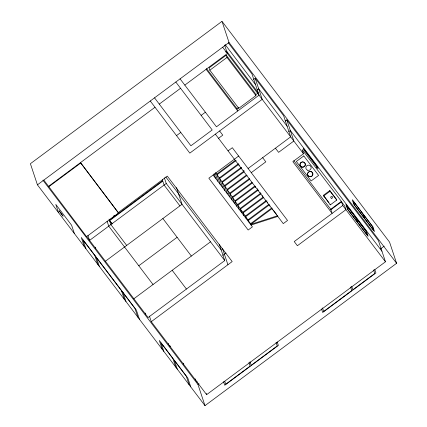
<?xml version="1.0" encoding="UTF-8"?>
<svg xmlns="http://www.w3.org/2000/svg" width="427" height="427" viewBox="0 0 427 427"><rect width="100%" height="100%" fill="white"/><g stroke="black" fill="none" stroke-linecap="round" stroke-linejoin="round"><path stroke-width="0.64" d="M222.008 21.35L30.397 163.706L37.427 184.843L204.992 405.65L396.603 263.294L389.573 242.157L222.008 21.35L229.037 42.481L396.603 263.294M37.427 184.843L229.037 42.481M225.568 51.977L226.636 51.187L258.271 92.872M118.498 212.961L80.495 162.623L118.498 212.961L86.564 236.686L48.561 186.348L155.012 107.262M159.271 104.097L180.562 88.282M184.816 85.117L227.399 53.482L224.666 45.278M48.715 186.807L80.65 163.082M226.235 55.158L209.07 67.914L209.833 70.209L238.762 108.33L255.928 95.579L255.165 93.278L226.235 55.158L226.999 57.453L255.928 95.579M209.833 70.209L226.999 57.453M201.122 115.381L205.382 112.216M176.527 135.61L180.781 132.445M253.574 79.395L255.17 78.21L283.64 115.728L290.67 136.864L248.092 168.5M257.086 89.958L258.682 88.773L287.157 126.296M206.108 69.297L237.743 110.988L236.98 108.693L238.576 107.508M255.608 94.853L257.737 93.267M113.555 216.062L114.623 215.272M118.348 212.502L167.315 176.121L232.171 261.586L151.27 321.691L206.631 394.649L385.469 261.783L378.439 240.652L286.805 119.896L285.209 121.087M218.523 138.311L222.782 135.145L219.617 130.977M112.21 223.903L109.413 220.215L162.639 180.669L162.271 179.553M126.686 245.424L110.865 224.581L109.568 220.674L162.794 181.128L164.091 185.035L179.911 205.878M164.358 177.862L166.22 183.455L89.574 240.396L87.925 235.426M228.061 150.875L232.32 147.71L287.526 220.46L283.266 223.625L215.357 134.137M238.645 156.047L208.84 178.192L248.167 230.02L252.421 226.854L213.1 175.033M220.215 184.411L216.777 174.072L235.405 160.232M236.168 160.525L217.007 174.766L219.377 177.888L222.59 187.538M105.394 261.244L182.041 204.298L176.458 187.517M219.377 177.888L238.538 163.653M238.768 164.342L219.606 178.577L221.981 181.705L224.96 190.666M288.721 131.649L290.317 130.465L381.951 251.215M221.981 181.705L241.143 167.469M241.372 168.158L222.211 182.393L224.581 185.521L227.335 193.789M224.581 185.521L244.276 170.891M243.972 171.974L224.81 186.209L227.185 189.337L229.705 196.916M227.185 189.337L246.347 175.102M247.105 175.396L227.415 190.026L229.785 193.153L232.08 200.044M251.257 172.668L265.818 161.844L262.658 157.675M229.785 193.153L249.48 178.523M249.71 179.212L230.014 193.842L232.389 196.97L234.45 203.172M138.791 265.765L177.114 237.295M232.389 196.97L252.079 182.34M252.309 183.028L232.619 197.658L234.989 200.786L236.825 206.3M234.989 200.786L254.684 186.156M255.447 186.45L235.218 201.475L237.593 204.602L239.2 209.422M385.469 261.783L342.758 205.499L341.381 201.368L302.113 149.621L303.49 153.757L292.847 161.662L332.115 213.409L330.738 209.278L293.877 160.696M237.593 204.602L257.817 189.572M258.047 190.266L237.823 205.291L240.193 208.419L241.57 212.55M240.193 208.419L260.422 193.388M261.18 193.682L240.422 209.107L242.798 212.235L243.945 215.678M242.798 212.235L263.021 197.205M263.785 197.498L243.027 212.924L245.397 216.046L246.315 218.805M133.87 298.761L210.511 241.821M245.397 216.046L266.154 200.626M266.918 200.92L245.626 216.74L248.002 219.862L248.69 221.933M316.434 167.752L317.496 166.962L303.325 148.281L303.875 149.936L318.046 168.617L317.496 166.962M248.002 219.862L268.759 204.442M272.351 209.241L272.122 208.552L250.83 224.367L277.577 215.742L277.806 216.43L251.06 225.061L250.601 223.679L271.892 207.864M222.798 255.367L225.995 252.997M219.371 244.42L224.746 260.582L148.105 317.523L86.414 236.227L86.564 236.686M323.383 195.342L329.82 190.554L336.529 199.393L336.759 200.082L330.317 204.869L323.383 195.342L328.907 202.617M323.613 196.03L330.05 191.248L329.82 190.554M330.738 209.278L341.381 201.368M330.893 209.737L341.536 201.827L344.701 205.995L345.923 209.673L297.389 245.728L294.23 241.559L342.758 205.499M204.992 405.65L197.963 384.519L199.03 383.724M380.473 248.92L384.22 246.133M228.376 42.903L252.005 74.036L259.034 95.173L216.457 126.808L180.071 78.862M225.082 44.499L255.522 84.605M222.654 47.226L303.49 153.757M330.05 191.248L336.759 200.082M275.431 148.185L278.596 152.354L293.835 141.033L286.805 119.896M206.545 68.587L236.98 108.693M273.291 210.095L276.408 214.205M175.812 82.027L212.198 129.968L190.906 145.788L154.526 97.842M215.592 172.513L216.777 174.072M250.601 223.679L248.231 220.556L269.522 204.736L269.976 206.113M150.267 101.007L189.812 153.122L262.199 99.342L255.17 78.21M165.868 177.056L221.234 250.014M166.22 183.455L224.746 260.582M162.879 218.533L191.349 256.056M172.188 270.291L186.428 289.052M109.568 220.674L111.965 223.833M153.026 284.526L108.736 226.161L107.081 221.191M43.816 180.098L48.561 186.348M42.887 180.162L197.963 384.519M374.767 269.49L375.909 272.933L322.684 312.479L321.542 309.031M373.593 269.949L374.773 273.493L352.835 289.789L351.656 286.25M330.087 204.175L330.317 204.869M350.594 287.04L351.773 290.584L323.677 311.459L322.497 307.915M238.378 107.182L238.762 108.33M267.259 201.955L267.606 202.985M262.477 195.587L262.861 196.735M260.096 192.428L260.486 193.607M257.513 188.67L258.116 190.479M255.335 186.129L255.741 187.352M243.481 170.528L243.876 171.718M241.106 167.389L241.506 168.596M238.73 164.251L239.131 165.468M277.23 341.952L278.372 345.4L224.751 385.239L223.604 381.791M276.055 342.417L277.235 345.961L251.183 365.315L250.003 361.77M215.213 173.378L217.845 181.283M214.023 173.805L215.47 178.155M222.536 248.589L227.911 264.751M248.941 362.56L250.115 366.104L225.739 384.22L224.757 381.263M206.22 393.406L206.631 394.649M196.735 380.921L197.141 382.144M195.144 378.813L195.561 380.062M183.279 363.18L183.695 364.423M190.752 386.889L187.789 377.97L159.314 340.447L162.281 349.366M189.172 384.807L186.359 376.347L174.494 360.714L177.306 369.174M169.834 345.464L170.25 346.708M168.259 343.399L168.67 344.621M175.727 367.087L172.914 358.627L161.048 342.993L163.861 351.453M149.407 316.097L151.27 321.691M145.207 313.012L145.612 314.24M109.045 219.099L109.413 220.215M139.432 319.257L136.373 310.071L81.274 237.46L84.332 246.646M137.846 317.17L134.943 308.443L83.009 240.006L85.912 248.733M123.083 292.81L125.986 301.537M121.498 290.723L124.401 299.45M95.237 247.158L95.653 248.407M96.454 257.721L99.358 266.448M94.874 255.64L97.778 264.366M74.362 233.516L71.613 225.242L55.793 204.4L58.547 212.667M303.682 162.084A2.658 2.61 -18.4 0 1 304.707 166.098A2.658 2.61 -18.4 0 1 300.501 166.076A2.658 2.61 -18.4 0 1 301.654 162.073M302.321 161.897A2.658 2.61 -18.4 0 1 303.015 161.902M307.766 173.036A2.658 2.61 -18.4 0 1 312.18 172.289A2.658 2.61 -18.4 0 1 310.957 176.548A2.658 2.61 -18.4 0 1 307.573 173.693M59.139 210.789L63.036 216.083L59.139 210.789M303.805 155.924L296.349 161.47L311.139 180.957L318.595 175.417L303.805 155.924M372.979 227.004L352.264 199.708L353.796 204.303L374.511 231.599L372.979 227.004M362.699 213.585L353.134 200.978L354.511 205.115L364.076 217.722L362.699 213.585M372.264 226.193L363.489 214.626L364.866 218.763L373.641 230.329L372.264 226.193M366.596 231.749L345.881 204.453L347.407 209.049L368.122 236.344L366.596 231.749M355.52 217.29L346.745 205.723L348.122 209.86L356.897 221.421L355.52 217.29M365.88 230.938L356.31 218.33L357.687 222.467L367.252 235.074L365.88 230.938M331.293 198.192A0.934 0.918 -18.4 0 0 332.596 197.226A0.934 0.918 -18.4 0 0 331.106 196.612A0.934 0.918 -18.4 0 0 331.293 198.192M309.175 176.554A2.658 2.61 -18.4 0 0 312.863 173.81A2.658 2.61 -18.4 0 0 308.646 172.054A2.658 2.61 -18.4 0 0 309.175 176.554M301.606 167A2.658 2.61 -18.4 0 0 305.294 164.262A2.658 2.61 -18.4 0 0 301.078 162.5A2.658 2.61 -18.4 0 0 301.606 167M307.451 170.181A2.658 2.61 -18.4 0 0 311.139 167.437A2.658 2.61 -18.4 0 0 306.922 165.681A2.658 2.61 -18.4 0 0 307.451 170.181"/></g></svg>
